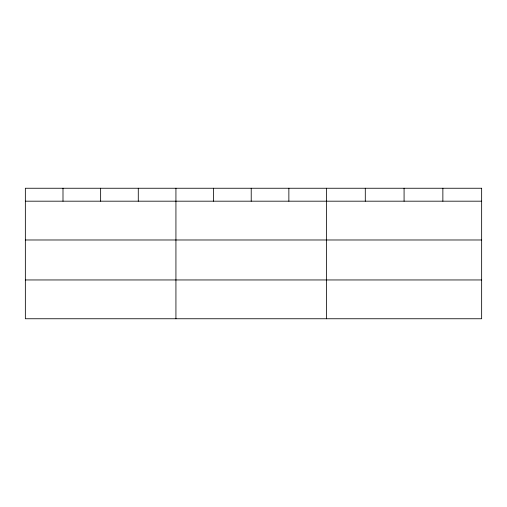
<?xml version="1.0" encoding="UTF-8"?>
<svg xmlns="http://www.w3.org/2000/svg" width="507" height="507" viewBox="0 0 507 507"><rect width="100%" height="100%" fill="white"/><g stroke="black" fill="none" stroke-linecap="round" stroke-linejoin="round"><path stroke-width="0.76" d="M25.35 201.184L481.65 201.184M25.35 239.982L481.65 239.982M25.35 279.953L481.65 279.953M442.865 188.249L442.865 201.184M404.079 188.249L404.079 201.184M365.293 188.249L365.293 201.184M326.508 188.249L326.508 318.751M288.863 188.249L288.863 201.184M251.219 188.249L251.219 201.184M213.574 188.249L213.574 201.184M175.929 188.249L175.929 318.751M138.284 188.249L138.284 201.184M100.64 188.249L100.64 201.184M62.995 188.249L62.995 201.184M481.65 188.249L25.35 188.249L25.35 318.751L481.65 318.751L481.65 188.249"/></g></svg>
